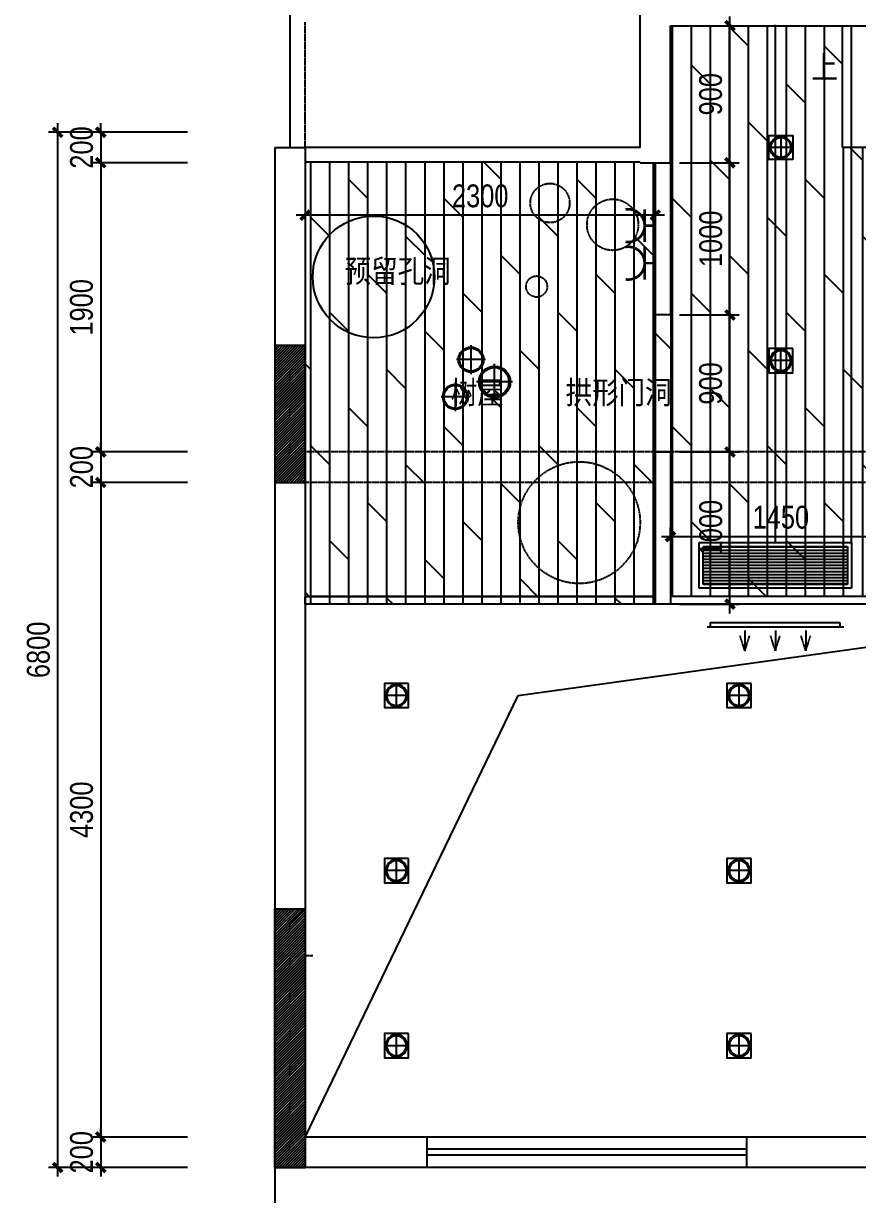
# Model space of a CAD drawing. Extents: x 160245 to 405305, y -111140 to 232735.
# Drawn here: x 271362 to 276842, y 45831 to 53524 of the extents above; entities that cross this region are included whole.
import ezdxf

# ---------------------------------------------------------------- set-up
doc = ezdxf.new("R2010")
doc.units = 0
doc.header["$LTSCALE"] = 10
doc.header["$MEASUREMENT"] = 0
for name, pattern in [('( Dashed )', [0.75, 0.5, -0.25]), ('DASH', [0.35, 0.25, -0.1]), ('HIDDEN', [0.375, 0.25, -0.125])]:
    doc.linetypes.add(name, pattern=pattern)
doc.layers.get('Defpoints').update_dxf_attribs({"color": 229})
for name, color, linetype in [('C-ceiling 天花', 153, 'Continuous'), ('C-Light 灯具', 107, 'Continuous'), ('P-floorpat地面', 8, 'Continuous'), ('P-Furniture 家具', 153, 'Continuous'), ('P-Make furniture 固定制作', 154, 'Continuous'), ('P-N wall 新建隔墙', 241, 'Continuous'), ('P-New Wall Size 隔墙尺寸', 8, 'Continuous'), ('P-O wall 原始墙体', 245, 'Continuous'), ('P-o 原建筑尺寸', 8, 'Continuous'), ('P-Stair 楼梯（原建筑设备）', 159, 'Continuous'), ('P-Text  平面文字', 9, 'Continuous'), ('P-window 窗', 107, 'Continuous'), ('插座说明', 2, 'Continuous'), ('空调', 145, 'DASH')]:
    doc.layers.add(name, color=color, linetype=linetype)
doc.styles.add('PDC DIM', font='PMingLiU-ExtB.ttf', dxfattribs={"width": 0.85})
doc.dimstyles.new('PDC-A2', dxfattribs={"dimscale": 0, "dimtxt": 2.5, "dimasz": 1, "dimexe": 1, "dimexo": 1, "dimgap": 0.7, "dimtad": 1, "dimdec": 0, "dimtxsty": 'PDC DIM', "dimblk": 'ARCHTICK', "dimcen": 1, "dimdle": 1, "dimclrd": 8, "dimclre": 8, "dimclrt": 9, "dimadec": 0, "dimazin": 0, "dimtfac": 1, "dimtdec": 0, "dimtix": 1, "dimtmove": 2, "dimatfit": 3, "dimldrblk": 'PDC A2 T R', "dimfxl": 10, "dimfxlon": 1, "dimarcsym": 0})
pattern_1 = [(45, (62097.172, 4e-12), (-8.8388348, 8.8388348), [])]

# ---------------------------------------------------------------- blocks, each defined once
blk = doc.blocks.new('_ArchTick')
at = {"color": 0, "linetype": 'ByBlock', "const_width": 0.4}
blk.add_lwpolyline([(-0.5, -0.5), (0.5, 0.5)], dxfattribs=at)
blk = doc.blocks.new('*D1323')
at = {"layer": 'Defpoints', "color": 0, "transparency": 16777216}
for p in [(272501, 52809.4), (271870.2, 52609.4), (272501, 52609.4)]:
    blk.add_point(p, dxfattribs=at)
at = {"layer": 'P-o 原建筑尺寸', "color": 8, "lineweight": -2, "transparency": 16777216}
for p, q in [((271870.2, 52809.4), (271870.2, 52869.4)), ((272441, 52809.4), (271810.2, 52809.4)), ((271870.2, 52809.4), (271870.2, 52609.4)), ((272441, 52609.4), (271810.2, 52609.4)), ((271870.2, 52609.4), (271870.2, 52549.4))]:
    blk.add_line(p, q, dxfattribs=at)
at = {"layer": 'P-o 原建筑尺寸', "color": 8, "lineweight": -2, "transparency": 16777216, "xscale": 60, "yscale": 60, "zscale": 60}
for p, rotation in [((271870.2, 52809.4), 270), ((271870.2, 52609.4), 90)]:
    blk.add_blockref('_ArchTick', p, dxfattribs=dict(at, rotation=rotation))
at = {"layer": 'P-o 原建筑尺寸', "color": 9, "transparency": 16777216, "insert": (271744.7, 52709.4), "char_height": 150, "attachment_point": 5, "rotation": 90, "style": 'PDC DIM'}
blk.add_mtext('200', dxfattribs=at)
blk = doc.blocks.new('PDC A2 T R')
at = {"color": 0, "linetype": 'ByBlock'}
blk.add_line((0, 0), (-2, 0), dxfattribs=at)
for points in [[(-2.15, 0.89), (-1.49, 1.35), (-0.6, 0), (0, 0)], [(-2.15, -0.89), (-1.49, -1.35), (-0.6, 0), (0, 0)]]:
    blk.add_solid(points, dxfattribs=at)
blk = doc.blocks.new('*D1324')
at = {"layer": 'Defpoints', "color": 0, "transparency": 16777216}
for p in [(272501, 52609.4), (271870.2, 50709.4), (272501, 50709.4)]:
    blk.add_point(p, dxfattribs=at)
at = {"layer": 'P-o 原建筑尺寸', "color": 8, "lineweight": -2, "transparency": 16777216}
for p, q in [((271870.2, 52669.4), (271870.2, 50649.4)), ((272441, 52609.4), (271810.2, 52609.4)), ((272441, 50709.4), (271810.2, 50709.4))]:
    blk.add_line(p, q, dxfattribs=at)
at = {"layer": 'P-o 原建筑尺寸', "color": 8, "lineweight": -2, "transparency": 16777216, "xscale": 60, "yscale": 60, "zscale": 60}
for p, rotation in [((271870.2, 52609.4), 90), ((271870.2, 50709.4), 270)]:
    blk.add_blockref('_ArchTick', p, dxfattribs=dict(at, rotation=rotation))
at = {"layer": 'P-o 原建筑尺寸', "color": 9, "transparency": 16777216, "insert": (271743.8, 51659.4), "char_height": 150, "attachment_point": 5, "rotation": 90, "style": 'PDC DIM'}
blk.add_mtext('1900', dxfattribs=at)
blk = doc.blocks.new('*D1325')
at = {"layer": 'Defpoints', "color": 0, "transparency": 16777216}
for p in [(272501, 50709.4), (271870.2, 50509.4), (272501, 50509.4)]:
    blk.add_point(p, dxfattribs=at)
at = {"layer": 'P-o 原建筑尺寸', "color": 8, "lineweight": -2, "transparency": 16777216}
for p, q in [((272441, 50709.4), (271810.2, 50709.4)), ((271870.2, 50709.4), (271870.2, 50769.4)), ((271870.2, 50709.4), (271870.2, 50509.4)), ((272441, 50509.4), (271810.2, 50509.4)), ((271870.2, 50509.4), (271870.2, 50449.4))]:
    blk.add_line(p, q, dxfattribs=at)
at = {"layer": 'P-o 原建筑尺寸', "color": 8, "lineweight": -2, "transparency": 16777216, "xscale": 60, "yscale": 60, "zscale": 60}
for p, rotation in [((271870.2, 50709.4), 270), ((271870.2, 50509.4), 90)]:
    blk.add_blockref('_ArchTick', p, dxfattribs=dict(at, rotation=rotation))
at = {"layer": 'P-o 原建筑尺寸', "color": 9, "transparency": 16777216, "insert": (271744.7, 50609.4), "char_height": 150, "attachment_point": 5, "rotation": 90, "style": 'PDC DIM'}
blk.add_mtext('200', dxfattribs=at)
blk = doc.blocks.new('*D1326')
at = {"layer": 'Defpoints', "color": 0, "transparency": 16777216}
for p in [(272501, 50509.4), (271870.2, 46209.4), (272501, 46209.4)]:
    blk.add_point(p, dxfattribs=at)
at = {"layer": 'P-o 原建筑尺寸', "color": 8, "lineweight": -2, "transparency": 16777216}
for p, q in [((271870.2, 50569.4), (271870.2, 46149.4)), ((272441, 50509.4), (271810.2, 50509.4)), ((272441, 46209.4), (271810.2, 46209.4))]:
    blk.add_line(p, q, dxfattribs=at)
at = {"layer": 'P-o 原建筑尺寸', "color": 8, "lineweight": -2, "transparency": 16777216, "xscale": 60, "yscale": 60, "zscale": 60}
for p, rotation in [((271870.2, 50509.4), 90), ((271870.2, 46209.4), 270)]:
    blk.add_blockref('_ArchTick', p, dxfattribs=dict(at, rotation=rotation))
at = {"layer": 'P-o 原建筑尺寸', "color": 9, "transparency": 16777216, "insert": (271744.7, 48359.4), "char_height": 150, "attachment_point": 5, "rotation": 90, "style": 'PDC DIM'}
blk.add_mtext('4300', dxfattribs=at)
blk = doc.blocks.new('*D1327')
at = {"layer": 'Defpoints', "color": 0, "transparency": 16777216}
for p in [(272501, 46209.4), (271870.2, 46009.4), (272501, 46009.4)]:
    blk.add_point(p, dxfattribs=at)
at = {"layer": 'P-o 原建筑尺寸', "color": 8, "lineweight": -2, "transparency": 16777216}
for p, q in [((271870.2, 46209.4), (271870.2, 46269.4)), ((272441, 46209.4), (271810.2, 46209.4)), ((271870.2, 46209.4), (271870.2, 46009.4)), ((272441, 46009.4), (271810.2, 46009.4)), ((271870.2, 46009.4), (271870.2, 45949.4))]:
    blk.add_line(p, q, dxfattribs=at)
at = {"layer": 'P-o 原建筑尺寸', "color": 8, "lineweight": -2, "transparency": 16777216, "xscale": 60, "yscale": 60, "zscale": 60}
for p, rotation in [((271870.2, 46209.4), 270), ((271870.2, 46009.4), 90)]:
    blk.add_blockref('_ArchTick', p, dxfattribs=dict(at, rotation=rotation))
at = {"layer": 'P-o 原建筑尺寸', "color": 9, "transparency": 16777216, "insert": (271744.7, 46109.4), "char_height": 150, "attachment_point": 5, "rotation": 90, "style": 'PDC DIM'}
blk.add_mtext('200', dxfattribs=at)
blk = doc.blocks.new('*D1328')
at = {"layer": 'Defpoints', "color": 0, "transparency": 16777216}
for p in [(272674.5, 52809.4), (271587.2, 46009.4), (272674.5, 46009.4)]:
    blk.add_point(p, dxfattribs=at)
at = {"layer": 'P-o 原建筑尺寸', "color": 8, "lineweight": -2, "transparency": 16777216}
for p, q in [((271587.2, 52869.4), (271587.2, 45949.4)), ((272187.2, 52809.4), (271527.2, 52809.4)), ((272187.2, 46009.4), (271527.2, 46009.4))]:
    blk.add_line(p, q, dxfattribs=at)
at = {"layer": 'P-o 原建筑尺寸', "color": 8, "lineweight": -2, "transparency": 16777216, "xscale": 60, "yscale": 60, "zscale": 60}
for p, rotation in [((271587.2, 52809.4), 90), ((271587.2, 46009.4), 270)]:
    blk.add_blockref('_ArchTick', p, dxfattribs=dict(at, rotation=rotation))
at = {"layer": 'P-o 原建筑尺寸', "color": 9, "transparency": 16777216, "insert": (271460.7, 49409.4), "char_height": 150, "attachment_point": 5, "rotation": 90, "style": 'PDC DIM'}
blk.add_mtext('6800', dxfattribs=at)
blk = doc.blocks.new('*D2151')
at = {"layer": 'Defpoints', "color": 0, "transparency": 16777216}
for p in [(275612.8, 50709.4), (276003.4, 50709.4), (275612.8, 49709.4)]:
    blk.add_point(p, dxfattribs=at)
at = {"layer": 'P-New Wall Size 隔墙尺寸', "color": 8, "lineweight": -2, "transparency": 16777216}
for p, q in [((275672.8, 50709.4), (276063.4, 50709.4)), ((276003.4, 49649.4), (276003.4, 50769.4)), ((275672.8, 49709.4), (276063.4, 49709.4))]:
    blk.add_line(p, q, dxfattribs=at)
at = {"layer": 'P-New Wall Size 隔墙尺寸', "color": 8, "lineweight": -2, "transparency": 16777216, "xscale": 59.99999999999999, "yscale": 59.99999999999999, "zscale": 59.99999999999999}
for p, rotation in [((276003.4, 50709.4), 90), ((276003.4, 49709.4), 270)]:
    blk.add_blockref('_ArchTick', p, dxfattribs=dict(at, rotation=rotation))
at = {"layer": 'P-New Wall Size 隔墙尺寸', "color": 9, "transparency": 16777216, "insert": (275877.9, 50209.4), "char_height": 150, "attachment_point": 5, "rotation": 90, "style": 'PDC DIM'}
blk.add_mtext('1000', dxfattribs=at)
blk = doc.blocks.new('*D2152')
at = {"layer": 'Defpoints', "color": 0, "transparency": 16777216}
for p in [(275612.8, 51609.4), (276003.4, 51609.4), (275612.8, 50709.4)]:
    blk.add_point(p, dxfattribs=at)
at = {"layer": 'P-New Wall Size 隔墙尺寸', "color": 8, "lineweight": -2, "transparency": 16777216}
for p, q in [((276003.4, 50649.4), (276003.4, 51669.4)), ((275672.8, 51609.4), (276063.4, 51609.4)), ((275672.8, 50709.4), (276063.4, 50709.4))]:
    blk.add_line(p, q, dxfattribs=at)
at = {"layer": 'P-New Wall Size 隔墙尺寸', "color": 8, "lineweight": -2, "transparency": 16777216, "xscale": 59.99999999999999, "yscale": 59.99999999999999, "zscale": 59.99999999999999}
for p, rotation in [((276003.4, 51609.4), 90), ((276003.4, 50709.4), 270)]:
    blk.add_blockref('_ArchTick', p, dxfattribs=dict(at, rotation=rotation))
at = {"layer": 'P-New Wall Size 隔墙尺寸', "color": 9, "transparency": 16777216, "insert": (275876.9, 51159.4), "char_height": 150, "attachment_point": 5, "rotation": 90, "style": 'PDC DIM'}
blk.add_mtext('900', dxfattribs=at)
blk = doc.blocks.new('*D2153')
at = {"layer": 'Defpoints', "color": 0, "transparency": 16777216}
for p in [(275612.8, 52609.4), (276003.4, 52609.4), (275612.8, 51609.4)]:
    blk.add_point(p, dxfattribs=at)
at = {"layer": 'P-New Wall Size 隔墙尺寸', "color": 8, "lineweight": -2, "transparency": 16777216}
for p, q in [((276003.4, 51549.4), (276003.4, 52669.4)), ((275672.8, 52609.4), (276063.4, 52609.4)), ((275672.8, 51609.4), (276063.4, 51609.4))]:
    blk.add_line(p, q, dxfattribs=at)
at = {"layer": 'P-New Wall Size 隔墙尺寸', "color": 8, "lineweight": -2, "transparency": 16777216, "xscale": 59.99999999999999, "yscale": 59.99999999999999, "zscale": 59.99999999999999}
for p, rotation in [((276003.4, 52609.4), 90), ((276003.4, 51609.4), 270)]:
    blk.add_blockref('_ArchTick', p, dxfattribs=dict(at, rotation=rotation))
at = {"layer": 'P-New Wall Size 隔墙尺寸', "color": 9, "transparency": 16777216, "insert": (275877.9, 52109.4), "char_height": 150, "attachment_point": 5, "rotation": 90, "style": 'PDC DIM'}
blk.add_mtext('1000', dxfattribs=at)
blk = doc.blocks.new('*D2154')
at = {"layer": 'Defpoints', "color": 0, "transparency": 16777216}
for p in [(275612.8, 53509.4), (276003.4, 53509.4), (275612.8, 52609.4)]:
    blk.add_point(p, dxfattribs=at)
at = {"layer": 'P-New Wall Size 隔墙尺寸', "color": 8, "lineweight": -2, "transparency": 16777216}
for p, q in [((276003.4, 52549.4), (276003.4, 53569.4)), ((275672.8, 53509.4), (276063.4, 53509.4)), ((275672.8, 52609.4), (276063.4, 52609.4))]:
    blk.add_line(p, q, dxfattribs=at)
at = {"layer": 'P-New Wall Size 隔墙尺寸', "color": 8, "lineweight": -2, "transparency": 16777216, "xscale": 59.99999999999999, "yscale": 59.99999999999999, "zscale": 59.99999999999999}
for p, rotation in [((276003.4, 53509.4), 90), ((276003.4, 52609.4), 270)]:
    blk.add_blockref('_ArchTick', p, dxfattribs=dict(at, rotation=rotation))
at = {"layer": 'P-New Wall Size 隔墙尺寸', "color": 9, "transparency": 16777216, "insert": (275876.9, 53059.4), "char_height": 150, "attachment_point": 5, "rotation": 90, "style": 'PDC DIM'}
blk.add_mtext('900', dxfattribs=at)
blk = doc.blocks.new('*D2155')
at = {"layer": 'Defpoints', "color": 0, "transparency": 16777216}
for p in [(273212.8, 52612.1), (275512.8, 52609.4), (273212.8, 52265.2)]:
    blk.add_point(p, dxfattribs=at)
at = {"layer": 'P-New Wall Size 隔墙尺寸', "color": 8, "lineweight": -2, "transparency": 16777216}
for p, q in [((273212.8, 52552.1), (273212.8, 52205.2)), ((275512.8, 52549.4), (275512.8, 52205.2)), ((275572.8, 52265.2), (273152.8, 52265.2))]:
    blk.add_line(p, q, dxfattribs=at)
at = {"layer": 'P-New Wall Size 隔墙尺寸', "color": 8, "lineweight": -2, "transparency": 16777216, "xscale": 59.99999999999999, "yscale": 59.99999999999999, "zscale": 59.99999999999999, "rotation": 180}
blk.add_blockref('_ArchTick', (273212.8, 52265.2), dxfattribs=at)
at = {"layer": 'P-New Wall Size 隔墙尺寸', "color": 8, "lineweight": -2, "transparency": 16777216, "xscale": 59.99999999999999, "yscale": 59.99999999999999, "zscale": 59.99999999999999}
blk.add_blockref('_ArchTick', (275512.8, 52265.2), dxfattribs=at)
at = {"layer": 'P-New Wall Size 隔墙尺寸', "color": 9, "transparency": 16777216, "insert": (274362.8, 52390.7), "char_height": 150, "attachment_point": 5, "style": 'PDC DIM'}
blk.add_mtext('2300', dxfattribs=at)
blk = doc.blocks.new('*D2159')
at = {"layer": 'Defpoints', "color": 0, "transparency": 16777216}
for p in [(277062.8, 50509.4), (275612.8, 50152.8), (275612.8, 50152.8)]:
    blk.add_point(p, dxfattribs=at)
at = {"layer": 'P-New Wall Size 隔墙尺寸', "color": 8, "lineweight": -2, "transparency": 16777216}
for p, q in [((277062.8, 50449.4), (277062.8, 50092.8)), ((275612.8, 50152.8), (275612.8, 50212.8)), ((277122.8, 50152.8), (275552.8, 50152.8))]:
    blk.add_line(p, q, dxfattribs=at)
at = {"layer": 'P-New Wall Size 隔墙尺寸', "color": 8, "lineweight": -2, "transparency": 16777216, "xscale": 59.99999999999999, "yscale": 59.99999999999999, "zscale": 59.99999999999999, "rotation": 180}
blk.add_blockref('_ArchTick', (275612.8, 50152.8), dxfattribs=at)
at = {"layer": 'P-New Wall Size 隔墙尺寸', "color": 8, "lineweight": -2, "transparency": 16777216, "xscale": 59.99999999999999, "yscale": 59.99999999999999, "zscale": 59.99999999999999}
blk.add_blockref('_ArchTick', (277062.8, 50152.8), dxfattribs=at)
at = {"layer": 'P-New Wall Size 隔墙尺寸', "color": 9, "transparency": 16777216, "insert": (276337.8, 50279.7), "char_height": 150, "attachment_point": 5, "style": 'PDC DIM'}
blk.add_mtext('1450', dxfattribs=at)
blk = doc.blocks.new('LIGHT-6')
for p, q in [((-123, 123), (-123, 509)), ((70, 316), (-316, 316)), ((192, -224), (192, 259)), ((-332, -375), (-332, 10)), ((433, 18), (-50, 18)), ((-139, -182), (-524, -182))]:
    blk.add_line(p, q)
for centre, radius in [((-123, 316), 169), ((-123, 316), 154), ((192, 18), 211), ((192, 18), 192), ((-332, -182), 169), ((-332, -182), 154)]:
    blk.add_circle(centre, radius)
blk = doc.blocks.new('ceiling light100')
for p, q in [((0, -26.4), (0, 26.4)), ((-26.4, 0), (26.4, 0))]:
    blk.add_line(p, q)
blk.add_lwpolyline([(-26.4, 26.4), (26.4, 26.4), (26.4, -26.4), (-26.4, -26.4)], close=True)
for radius in [24, 21.6]:
    blk.add_circle((0, 0), radius)
blk = doc.blocks.new('ccc')
at = {"const_width": 15}
for points in [[(382762, 218738.5), (382762, 218798.5)], [(382854.5, 218738.5), (382669.5, 218738.5)]]:
    blk.add_lwpolyline(points, dxfattribs=at)
blk.add_lwpolyline([(382670.7, 218631, -0.040743), (382669.5, 218646, -1), (382854.5, 218646, -0.040743), (382853.2, 218631, -0.040743)], format="xyb", dxfattribs=at)
blk = doc.blocks.new('A$C6157208D')
h = blk.add_hatch()
h.set_pattern_fill('_USER', color=8, scale=20, style=0, pattern_type=0)
h.set_pattern_definition([(0, (-4444.043, -4094.849), (0, 20), [])])
h.paths.add_polyline_path([(25, 25), (25, 275), (975, 275), (975, 25)])
for points in [[(0, 0), (0, 300), (1000, 300), (1000, 0)], [(25, 25), (25, 275), (975, 275), (975, 25)]]:
    blk.add_lwpolyline(points, close=True)
blk = doc.blocks.new('A$C50F47628')
for p, q in [((425, 30), (-425, 30)), ((-425, 0), (-425, 30)), ((425, 0), (425, 30)), ((-450, 0), (450, 0)), ((-200, -155.9), (-230.6, -58.2)), ((-200, -23.6), (-200, -155.9)), ((-200, -155.9), (-169.4, -58.2)), ((0, -155.9), (-30.6, -58.2)), ((0, -23.6), (0, -155.9)), ((0, -155.9), (30.6, -58.2)), ((200, -155.9), (169.4, -58.2)), ((200, -23.6), (200, -155.9)), ((200, -155.9), (230.6, -58.2))]:
    blk.add_line(p, q)

msp = doc.modelspace()

# ---------------------------------------------------------------- hatches: boundary and pattern name
at = {"layer": 'P-floorpat地面'}
h = msp.add_hatch(dxfattribs=at)
h.set_pattern_fill('DOLMIT', color=250, scale=500, angle=90)
h.set_pattern_definition([(90, (0, 0), (-125, 8e-15), []), (135, (0, 0), (-250, -250), [176.7767, -353.55384])])
h.paths.add_polyline_path([(275512.8, 50709.4), (275612.8, 50709.4), (275612.8, 51609.4), (275512.8, 51609.4), (275512.8, 52609.4), (275412.8, 52609.4), (273212.8, 52612.1), (273212.8, 51409.4), (273212.8, 50509.4), (273212.8, 49709.4), (275512.8, 49709.4)])
h.paths.add_polyline_path([(280812.8, 50509.4), (280012.8, 50509.4), (279212.8, 50509.4), (279112.8, 50509.4), (278212.8, 50509.4), (277062.8, 50509.4), (277062.8, 50709.4), (277182.8, 50709.4), (277182.8, 51509.4), (277062.8, 51509.4), (277062.8, 52709.4), (276742.8, 52709.4), (276742.8, 53509.4), (275612.8, 53509.4), (275612.8, 52609.4), (275612.8, 49759.4), (278962.8, 49759.4), (278962.8, 46209.4), (279112.8, 46209.4), (280012.8, 46209.4), (280812.8, 46209.4), (280812.8, 46609.4)])
at = {"layer": 'P-O wall 原始墙体'}
h = msp.add_hatch(dxfattribs=at)
h.set_pattern_fill('ANSI31', color=256, scale=100, style=0)
h.set_pattern_definition(pattern_1)
h.paths.add_polyline_path([(273212.8, 51409.4), (273212.8, 50509.4), (273012.8, 50509.4), (273012.8, 51409.4)])
h = msp.add_hatch(dxfattribs=at)
h.set_pattern_fill('ANSI31', color=256, scale=100, style=0)
h.set_pattern_definition(pattern_1)
h.paths.add_polyline_path([(273212.8, 47709.4), (273212.8, 46009.4), (273012.8, 46009.4), (273012.8, 47709.4)])

# ---------------------------------------------------------------- linework, layer by layer
at = {"layer": 'C-ceiling 天花', "linetype": '( Dashed )'}
for p, q in [((277062.8, 50709.4), (273212.8, 50709.4)), ((275512.8, 50509.4), (273212.8, 50509.4)), ((277062.8, 50509.4), (275612.8, 50509.4))]:
    msp.add_line(p, q, dxfattribs=at)
at = {"layer": 'C-ceiling 天花'}
msp.add_line((275512.8, 49709.4), (273212.8, 49709.4), dxfattribs=at)
msp.add_lwpolyline([(275618.1, 51609.4), (275512.8, 51609.4), (275512.8, 50709.4), (275618.1, 50709.4)], close=True, dxfattribs=at)
msp.add_lwpolyline([(273212.8, 49709.4), (273212.8, 49759.4), (275512.8, 49759.4)], dxfattribs=at)
at = {"layer": 'P-Furniture 家具', "color": 8, "linetype": '( Dashed )'}
msp.add_line((273212.8, 52709.4), (273212.8, 53534.4), dxfattribs=at)
at = {"layer": 'P-Furniture 家具'}
for p, q in [((275512.8, 49759.4), (273212.8, 49759.4)), ((273212.8, 49759.4), (273212.8, 49709.4)), ((275512.8, 49709.4), (273212.8, 49709.4))]:
    msp.add_line(p, q, dxfattribs=at)
at = {"layer": 'P-Furniture 家具', "color": 8, "linetype": '( Dashed )'}
for centre, radius in [((274821.1, 52344.7), 128.8), ((275232.7, 52202.1), 168.3), ((274733.2, 51796.1), 69.3), ((275012.9, 50245.3), 400)]:
    msp.add_circle(centre, radius, dxfattribs=at)
at = {"layer": 'P-Make furniture 固定制作'}
msp.add_circle((273662.8, 51859.4), 400, dxfattribs=at)
at = {"layer": 'P-N wall 新建隔墙', "linetype": 'HIDDEN'}
for p, q in [((275412.8, 52709.4), (273212.8, 52709.4)), ((275412.8, 52612.1), (273212.8, 52612.1))]:
    msp.add_line(p, q, dxfattribs=at)
at = {"layer": 'P-N wall 新建隔墙'}
for p, q in [((275512.8, 52609.4), (275512.8, 51609.4)), ((275612.8, 52609.4), (275612.8, 51609.4)), ((275612.8, 51609.4), (275512.8, 51609.4)), ((275612.8, 50709.4), (275512.8, 50709.4)), ((275512.8, 50709.4), (275512.8, 49709.4)), ((275612.8, 50709.4), (275612.8, 49709.4)), ((275612.8, 49709.4), (275512.8, 49709.4))]:
    msp.add_line(p, q, dxfattribs=at)
at = {"layer": 'P-N wall 新建隔墙', "linetype": 'HIDDEN'}
for points in [[(275412.8, 52709.4), (275412.8, 53709.4), (279112.8, 53709.4), (279112.8, 52809.4)], [(275412.8, 52609.4), (275612.8, 52609.4), (275612.8, 53509.4), (278912.8, 53509.4), (278912.8, 52809.4)]]:
    msp.add_lwpolyline(points, dxfattribs=at)
at = {"layer": 'P-O wall 原始墙体'}
for p, q in [((273012.8, 52709.4), (273012.8, 51409.4)), ((273012.8, 52709.4), (273212.8, 52709.4)), ((273212.8, 52709.4), (273212.8, 51409.4)), ((273012.8, 51409.4), (273012.8, 50509.4)), ((273012.8, 51409.4), (273212.8, 51409.4)), ((273212.8, 51409.4), (273212.8, 50509.4)), ((273012.8, 50509.4), (273212.8, 50509.4)), ((273012.8, 50509.4), (273012.8, 47709.4)), ((273212.8, 50509.4), (273212.8, 47709.4)), ((273012.8, 47709.4), (273012.8, 46009.4)), ((273012.8, 47709.4), (273212.8, 47709.4)), ((273212.8, 47709.4), (273212.8, 46009.4)), ((274012.8, 46209.4), (273212.8, 46209.4)), ((274012.8, 46209.4), (274012.8, 46009.4)), ((276112.8, 46209.4), (276112.8, 46009.4)), ((277312.8, 46209.4), (276112.8, 46209.4)), ((273012.8, 46009.4), (273212.8, 46009.4)), ((274012.8, 46009.4), (273212.8, 46009.4)), ((277312.8, 46009.4), (276112.8, 46009.4))]:
    msp.add_line(p, q, dxfattribs=at)
for points in [[(273212.8, 51409.4), (273012.8, 51409.4), (273012.8, 50509.4), (273212.8, 50509.4)], [(273012.8, 46009.4), (273012.8, 47709.4), (273212.8, 47709.4), (273212.8, 46009.4), (273012.8, 46009.4)]]:
    msp.add_lwpolyline(points, close=True, dxfattribs=at)
at = {"layer": 'P-Stair 楼梯（原建筑设备）'}
for p, q in [((276742.8, 52709.4), (276742.8, 53509.4)), ((277062.8, 52709.4), (276742.8, 52709.4)), ((275512.8, 49709.4), (273212.8, 49709.4)), ((274612.8, 49109.2), (278912.8, 49709.4)), ((278962.8, 49759.4), (275612.8, 49759.4)), ((278912.8, 49709.4), (275612.8, 49709.4)), ((273212.8, 46209.4), (274612.8, 49109.2))]:
    msp.add_line(p, q, dxfattribs=at)
at = {"layer": 'P-Stair 楼梯（原建筑设备）', "color": 250, "linetype": '( Dashed )'}
msp.add_line((273262.8, 47399.4), (273212.8, 47399.4), dxfattribs=at)
at = {"layer": 'P-Stair 楼梯（原建筑设备）', "linetype": 'HIDDEN'}
msp.add_line((273012.8, 46009.4), (273012.8, 42879.2), dxfattribs=at)
msp.add_lwpolyline([(280912.8, 52809.4), (280912.8, 56709.4), (274812.8, 56709.4), (274812.8, 55209.4), (273112.8, 55209.4), (273112.8, 52709.4)], dxfattribs=at)
at = {"layer": 'P-Stair 楼梯（原建筑设备）'}
msp.add_lwpolyline([(276742.8, 53084.4, 0, 0, 0), (277428.1, 53084.4, 80, 0, 0), (277728.1, 53084.4, 0, 0, 0)], format="xyseb", dxfattribs=at)
at = {"layer": 'P-window 窗'}
for p, q in [((276112.8, 46209.4), (274012.8, 46209.4)), ((276112.8, 46129.4), (274012.8, 46129.4)), ((276112.8, 46089.4), (274012.8, 46089.4)), ((276112.8, 46009.4), (274012.8, 46009.4))]:
    msp.add_line(p, q, dxfattribs=at)
at = {"layer": '空调', "color": 250}
for p, q in [((276301.5, 50114.3), (276301.5, 53514.5)), ((276801.5, 50114.3), (276801.5, 53509.4))]:
    msp.add_line(p, q, dxfattribs=at)

# ---------------------------------------------------------------- block references
at = {"layer": 'C-Light 灯具'}
for p, xscale, yscale, zscale, rotation in [((276337.8, 52709.4), 3.00000018821085, 3.00000018821085, 3.00000018821085, 180.020297833377), ((276337.8, 51309.4), -3.00000018821085, 3.000000188257559, 3.000000188254501, 359.979702166623), ((273812.8, 49109.4), -3.00000018821085, 3.000000188257559, 3.000000188254501, 359.979702166623), ((276062.8, 49109.4), -3.00000018821085, 3.000000188257559, 3.000000188254501, 359.979702166623), ((273812.8, 47959.4), -3.00000018821085, 3.000000188257559, 3.000000188254501, 359.979702166623), ((276062.8, 47959.4), -3.00000018821085, 3.000000188257559, 3.000000188254501, 359.979702166623), ((273812.8, 46809.4), -3.00000018821085, 3.000000188257559, 3.000000188254501, 359.979702166623), ((276062.8, 46809.4), -3.00000018821085, 3.000000188257559, 3.000000188254501, 359.979702166623)]:
    msp.add_blockref('ceiling light100', p, dxfattribs=dict(at, xscale=xscale, yscale=yscale, zscale=zscale, rotation=rotation))
at = {"layer": 'C-Light 灯具', "color": 4, "xscale": 0.4910005511828786, "yscale": 0.4910005511828786, "zscale": 0.4910005511828786}
msp.add_blockref('LIGHT-6', (274362.8, 51160.7), dxfattribs=at)
at = {"layer": '插座说明', "linetype": 'ByBlock', "xscale": 1.164240001126018, "yscale": 1.164240001126018, "zscale": 1.164240001126018, "rotation": 270}
for p in [(20778.8, 497823), (20778.8, 497576.4)]:
    msp.add_blockref('ccc', p, dxfattribs=at)
at = {"layer": '空调'}
msp.add_blockref('A$C6157208D', (275801.5, 49814.3), dxfattribs=at)
at = {"layer": '空调', "xscale": -1}
msp.add_blockref('A$C50F47628', (276301.5, 49559.4), dxfattribs=at)

# ---------------------------------------------------------------- texts
at = {"layer": 'P-Text  平面文字', "char_height": 150, "width": 893.426, "attachment_point": 1, "style": 'PDC DIM'}
for s, insert in [('上', (276538.8, 53312.3)), ('{\\fPMingLiU|b0|i0|c134|p18;预留孔洞}', (273473, 51972.6)), ('{\\fPMingLiU|b0|i0|c136|p18;树屋}', (274169.5, 51175.3)), ('{\\fPMingLiU|b0|i0|c136|p18;拱形门洞}', (274924, 51175.3))]:
    msp.add_mtext(s, dxfattribs=dict(at, insert=insert))

# ---------------------------------------------------------------- dimensions: what is measured, and where the dimension line sits
at = {"layer": 'P-New Wall Size 隔墙尺寸'}
for base, p1, p2, picture, middle in [((276003.4, 53509.4), (275612.8, 52609.4), (275612.8, 53509.4), '*D2154', (275876.9, 53059.4)), ((276003.4, 52609.4), (275612.8, 51609.4), (275612.8, 52609.4), '*D2153', (275877.9, 52109.4)), ((276003.4, 51609.4), (275612.8, 50709.4), (275612.8, 51609.4), '*D2152', (275876.9, 51159.4)), ((276003.4, 50709.4), (275612.8, 49709.4), (275612.8, 50709.4), '*D2151', (275877.9, 50209.4))]:
    dim = msp.add_linear_dim(base=base, p1=p1, p2=p2, angle=90, dimstyle='PDC-A2', override={"dimscale": 60}, dxfattribs=at)
    dim.commit()
    dim.dimension.update_dxf_attribs({"geometry": picture, "text_midpoint": middle})
for base, p1, p2, picture, middle in [((273212.8, 52265.2), (275512.8, 52609.4), (273212.8, 52612.1), '*D2155', (274362.8, 52390.7)), ((275612.8, 50152.8), (277062.8, 50509.4), (275612.8, 50152.8), '*D2159', (276337.8, 50279.7))]:
    dim = msp.add_linear_dim(base=base, p1=p1, p2=p2, dimstyle='PDC-A2', override={"dimscale": 60}, dxfattribs=at)
    dim.commit()
    dim.dimension.update_dxf_attribs({"geometry": picture, "text_midpoint": middle})
at = {"layer": 'P-o 原建筑尺寸'}
for base, p1, p2, picture, middle in [((271587.2, 46009.4), (272674.5, 52809.4), (272674.5, 46009.4), '*D1328', (271460.7, 49409.4)), ((271870.2, 52609.4), (272501, 52809.4), (272501, 52609.4), '*D1323', (271744.7, 52709.4)), ((271870.2, 50709.4), (272501, 52609.4), (272501, 50709.4), '*D1324', (271743.8, 51659.4)), ((271870.2, 50509.4), (272501, 50709.4), (272501, 50509.4), '*D1325', (271744.7, 50609.4)), ((271870.2, 46209.4), (272501, 50509.4), (272501, 46209.4), '*D1326', (271744.7, 48359.4)), ((271870.2, 46009.4), (272501, 46209.4), (272501, 46009.4), '*D1327', (271744.7, 46109.4))]:
    dim = msp.add_linear_dim(base=base, p1=p1, p2=p2, angle=90, dimstyle='PDC-A2', override={"dimscale": 60}, dxfattribs=at)
    dim.commit()
    dim.dimension.update_dxf_attribs({"geometry": picture, "text_midpoint": middle})

doc.saveas('drawing.dxf')
